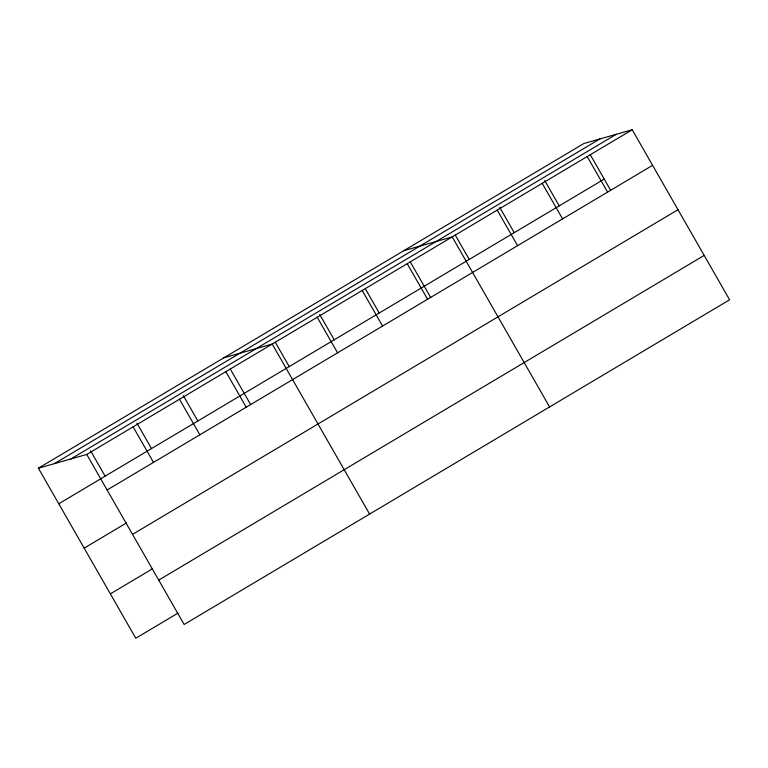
<?xml version="1.0" encoding="UTF-8"?>
<svg xmlns="http://www.w3.org/2000/svg" width="768" height="768" viewBox="0 0 768 768"><rect width="100%" height="100%" fill="white"/><g stroke="black" fill="none" stroke-linecap="round" stroke-linejoin="round"><path stroke-width="1.15" d="M38.4 468.202L583.862 143.52L632.218 129.754L729.6 299.798L184.138 624.48L86.755 454.445L38.4 468.202L135.782 638.246L178.022 613.094M54.355 463.661L599.818 138.979M70.8 458.986L616.262 134.294M86.755 454.445L632.218 129.754M58.771 503.77L604.224 179.088M107.126 490.003L652.589 165.322M84.182 548.141L126.422 522.998M132.538 534.384L678 209.702M110.371 593.866L152.611 568.723M158.726 580.099L704.189 255.418M403.862 250.666L452.218 236.899L549.6 406.944M223.853 357.811L272.218 344.045L369.6 514.09M590.266 154.694L610.733 190.435M587.213 156.547L607.584 192.106M544.675 180.47L559.229 205.872M542.218 183.331L562.589 218.899M499.68 207.254L514.224 232.656M497.213 210.115L517.584 245.683M455.261 235.056L469.229 259.44M410.256 261.84L430.733 297.581M407.213 263.693L427.584 299.251M365.261 288.624L379.229 313.018M362.218 290.477L382.579 326.045M319.68 314.4L334.224 339.802M317.213 317.261L337.584 352.829M275.261 342.202L289.229 366.586M230.256 368.986L250.723 404.726M225.85 371.645L246.221 407.213M183.312 395.568L197.856 420.97M179.482 399.245L199.853 434.813M136.944 423.168L151.498 448.57M133.123 426.845L153.494 462.403M90.586 450.768L105.13 476.17"/></g></svg>
